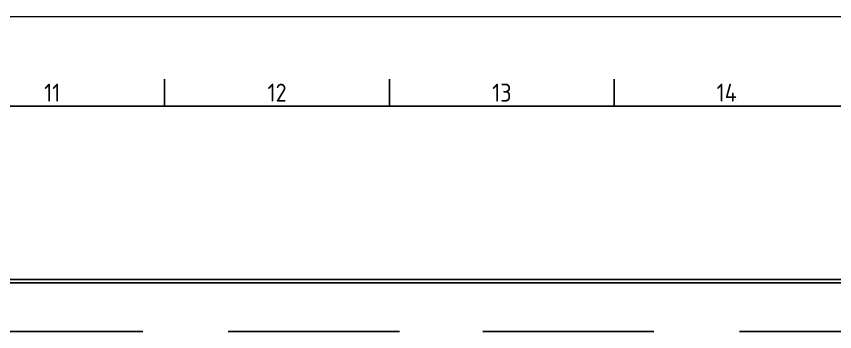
# Model space of a CAD drawing. Header units: inches. Extents: x -1220 to 2144, y -720 to 1656.
# Drawn here: x 931 to 1659, y 1375 to 1656 of the extents above; entities that cross this region are included whole.
import ezdxf
from ezdxf.enums import TextEntityAlignment as Align

# ---------------------------------------------------------------- set-up
doc = ezdxf.new("R2010")
doc.units = ezdxf.units.IN
doc.header["$LTSCALE"] = 12
doc.linetypes.add('DASHED', pattern=[0.75, 0.5, -0.25])
doc.layers.add('AE_BOR', color=1, linetype='Continuous')
doc.layers.add('PSYMS', color=7, linetype='Continuous')
doc.styles.add('WD_IEC', font='isocp2.shx', dxfattribs={"width": 0.9, "height": 4, "bigfont": 'gbcbig.shx'})

# ---------------------------------------------------------------- blocks, each defined once
blk = doc.blocks.new('gb_a1')
blk.add_line((20, 574), (821, 574))
at = {"layer": 'AE_BOR', "color": 1, "lineweight": 15}
blk.add_line((0, 594), (841, 594), dxfattribs=at)
at = {"layer": 'AE_BOR'}
for p, q in [((570.6875, 574), (570.6875, 580)), ((620.75, 574), (620.75, 580)), ((670.8125, 574), (670.8125, 580))]:
    blk.add_line(p, q, dxfattribs=at)
at = {"layer": 'AE_BOR', "style": 'WD_IEC'}
for s, p in [('11', (545.65625, 575)), ('12', (595.71875, 575)), ('13', (645.78125, 575)), ('14', (695.84375, 575))]:
    blk.add_text(s, height=4, dxfattribs=at).set_placement(p, align=Align.CENTER)
blk = doc.blocks.new('5084600')
for p, q in [((0.059, 70.799), (19.611, 70.799)), ((0.118, 70.681), (19.611, 70.681)), ((19.611, 70.799), (39.104, 70.799)), ((19.611, 70.681), (39.104, 70.681))]:
    blk.add_line(p, q)
at = {"linetype": 'DASHED'}
for p, q in [((1.69, 68.972), (19.611, 68.972)), ((19.611, 68.972), (37.532, 68.972))]:
    blk.add_line(p, q, dxfattribs=at)

msp = doc.modelspace()

# ---------------------------------------------------------------- block references
at = {"xscale": 4, "yscale": 4, "zscale": 4}
msp.add_blockref('gb_a1', (-1220, -720), dxfattribs=at)
at = {"layer": 'PSYMS', "xscale": 25.39999999999964, "yscale": 25.39999999999964, "zscale": 25.39999999999964}
msp.add_blockref('5084600', (847.89, -376.89), dxfattribs=at)

doc.saveas('drawing.dxf')
